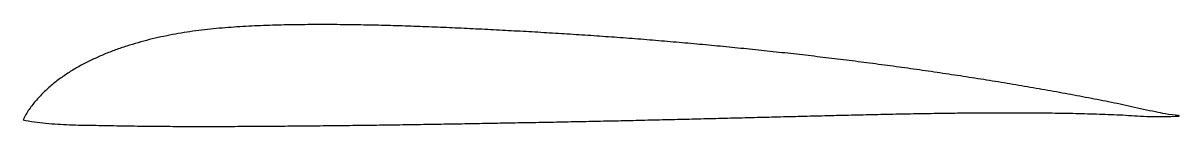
# Model space of a CAD drawing. Header units: millimetres. Extents: x 0.4 to 68, y -0.5 to 5.4.
import ezdxf

# ---------------------------------------------------------------- set-up
doc = ezdxf.new("R2010")
doc.units = ezdxf.units.MM

msp = doc.modelspace()

# ---------------------------------------------------------------- linework, layer by layer
msp.add_open_spline([(0.374, -0.153), (0.474, 0.06), (0.711, 0.459), (1.151, 0.998), (1.624, 1.502), (2.144, 1.956), (2.696, 2.371), (3.276, 2.746), (3.878, 3.086), (4.497, 3.392), (5.131, 3.667), (5.775, 3.915), (6.429, 4.137), (7.09, 4.336), (7.758, 4.514), (8.43, 4.671), (9.106, 4.808), (9.786, 4.926), (10.469, 5.025), (11.155, 5.107), (11.842, 5.174), (12.531, 5.228), (13.22, 5.272), (13.909, 5.307), (14.599, 5.334), (15.288, 5.356), (15.978, 5.372), (16.668, 5.382), (17.359, 5.387), (18.049, 5.388), (18.739, 5.384), (19.429, 5.377), (20.119, 5.367), (20.809, 5.353), (21.499, 5.336), (22.189, 5.317), (22.879, 5.295), (23.569, 5.271), (24.258, 5.245), (24.948, 5.217), (25.637, 5.186), (26.327, 5.155), (27.016, 5.121), (27.705, 5.087), (28.395, 5.051), (29.084, 5.014), (29.773, 4.976), (30.462, 4.937), (31.151, 4.897), (31.84, 4.855), (32.529, 4.812), (33.217, 4.767), (33.906, 4.72), (34.594, 4.672), (35.283, 4.622), (35.971, 4.57), (36.659, 4.516), (37.347, 4.46), (38.035, 4.402), (38.722, 4.343), (39.41, 4.282), (40.097, 4.22), (40.784, 4.155), (41.471, 4.089), (42.158, 4.022), (42.845, 3.953), (43.531, 3.881), (44.217, 3.809), (44.903, 3.734), (45.589, 3.658), (46.275, 3.58), (46.961, 3.5), (47.646, 3.418), (48.331, 3.335), (49.016, 3.249), (49.7, 3.162), (50.385, 3.073), (51.069, 2.982), (51.753, 2.889), (52.436, 2.794), (53.12, 2.697), (53.803, 2.598), (54.485, 2.498), (55.168, 2.395), (55.85, 2.29), (56.532, 2.183), (57.214, 2.074), (57.895, 1.963), (58.576, 1.85), (59.255, 1.735), (59.935, 1.617), (60.614, 1.496), (61.294, 1.373), (61.975, 1.248), (62.655, 1.12), (63.332, 0.991), (64.003, 0.854), (64.677, 0.721), (65.358, 0.559), (66.035, 0.41), (66.729, 0.278), (67.257, 0.147), (68.395, 0.068), (67.161, 0.034), (66.591, 0.025), (65.874, 0.049), (65.183, 0.089), (64.49, 0.139), (63.805, 0.161), (63.119, 0.188), (62.429, 0.206), (61.737, 0.222), (61.046, 0.235), (60.355, 0.245), (59.665, 0.252), (58.976, 0.256), (58.286, 0.258), (57.596, 0.258), (56.906, 0.256), (56.216, 0.252), (55.526, 0.246), (54.835, 0.239), (54.145, 0.23), (53.455, 0.22), (52.765, 0.209), (52.075, 0.196), (51.385, 0.183), (50.695, 0.169), (50.005, 0.154), (49.315, 0.139), (48.625, 0.122), (47.935, 0.106), (47.245, 0.089), (46.555, 0.072), (45.865, 0.055), (45.176, 0.037), (44.486, 0.02), (43.796, 0.002), (43.106, -0.015), (42.416, -0.033), (41.726, -0.05), (41.036, -0.068), (40.346, -0.085), (39.656, -0.102), (38.966, -0.119), (38.276, -0.135), (37.586, -0.151), (36.896, -0.167), (36.206, -0.183), (35.516, -0.199), (34.826, -0.214), (34.136, -0.228), (33.446, -0.243), (32.756, -0.257), (32.066, -0.27), (31.376, -0.284), (30.686, -0.297), (29.996, -0.31), (29.306, -0.322), (28.616, -0.335), (27.926, -0.347), (27.236, -0.36), (26.546, -0.372), (25.856, -0.384), (25.166, -0.395), (24.476, -0.407), (23.786, -0.418), (23.096, -0.429), (22.406, -0.439), (21.716, -0.449), (21.026, -0.459), (20.336, -0.468), (19.646, -0.477), (18.955, -0.485), (18.265, -0.493), (17.575, -0.5), (16.885, -0.507), (16.195, -0.514), (15.505, -0.519), (14.815, -0.525), (14.125, -0.529), (13.435, -0.533), (12.744, -0.537), (12.054, -0.539), (11.364, -0.54), (10.674, -0.541), (9.984, -0.54), (9.294, -0.538), (8.604, -0.534), (7.913, -0.528), (7.223, -0.521), (6.533, -0.512), (5.843, -0.5), (5.153, -0.488), (4.463, -0.468), (3.773, -0.465), (3.083, -0.445), (2.393, -0.413), (1.704, -0.359), (1.028, -0.287), (0.586, -0.205), (0.374, -0.153)], degree=3, knots=[0, 0, 0, 0, 0.699436, 1.393918, 2.080707, 2.770246, 3.460538, 4.151364, 4.842436, 5.532886, 6.223268, 6.913565, 7.603962, 8.294385, 8.984839, 9.675114, 10.36514, 11.055113, 11.745227, 12.435574, 13.126106, 13.816676, 14.507056, 15.197265, 15.88741, 16.577538, 17.267668, 17.957806, 18.647964, 19.338146, 20.028346, 20.718551, 21.408743, 22.098918, 22.789081, 23.479238, 24.169389, 24.859537, 25.549682, 26.239824, 26.929967, 27.620114, 28.310264, 29.000417, 29.690573, 30.380735, 31.070901, 31.761064, 32.451221, 33.141373, 33.831521, 34.521667, 35.211812, 35.901955, 36.5921, 37.282249, 37.972402, 38.662559, 39.352717, 40.042875, 40.733034, 41.423192, 42.113349, 42.803502, 43.493653, 44.183802, 44.873949, 45.564096, 46.254242, 46.94439, 47.63454, 48.324694, 49.014853, 49.70502, 50.395191, 51.085362, 51.775523, 52.465669, 53.155792, 53.845888, 54.535968, 55.226061, 55.916196, 56.606406, 57.296721, 57.987121, 58.67748, 59.367662, 60.057531, 60.746982, 61.436293, 62.126083, 62.816971, 63.509459, 64.20226, 64.892466, 65.577186, 66.258105, 66.952764, 67.670754, 68.366027, 68.973543, 69.630796, 70.399089, 71.021496, 71.730115, 72.440446, 73.128293, 73.809134, 74.495803, 75.187227, 75.880273, 76.572155, 77.262536, 77.952058, 78.641364, 79.331006, 80.021034, 80.711311, 81.4017, 82.092065, 82.782319, 83.472484, 84.162591, 84.852671, 85.542752, 86.232859, 86.92299, 87.613139, 88.3033, 88.993464, 89.683626, 90.373781, 91.063929, 91.754073, 92.444213, 93.134351, 93.82449, 94.514631, 95.204774, 95.894918, 96.585063, 97.275208, 97.965354, 98.6555, 99.345646, 100.035791, 100.725936, 101.41608, 102.106224, 102.796368, 103.486511, 104.176655, 104.866799, 105.556944, 106.247089, 106.937233, 107.627379, 108.317524, 109.007669, 109.697814, 110.387958, 111.078102, 111.768246, 112.45839, 113.148534, 113.838679, 114.528823, 115.218968, 115.909113, 116.599257, 117.289402, 117.979547, 118.669691, 119.359836, 120.049981, 120.740126, 121.43027, 122.120415, 122.81056, 123.500705, 124.19085, 124.880995, 125.57114, 126.261286, 126.951431, 127.641575, 128.331721, 129.021866, 129.712012, 130.402157, 131.0923, 131.782441, 132.472583, 133.162726, 133.852647, 134.542614, 135.233184, 135.924286, 136.618303, 137.271485, 137.271485, 137.271485, 137.271485])

doc.saveas('drawing.dxf')
